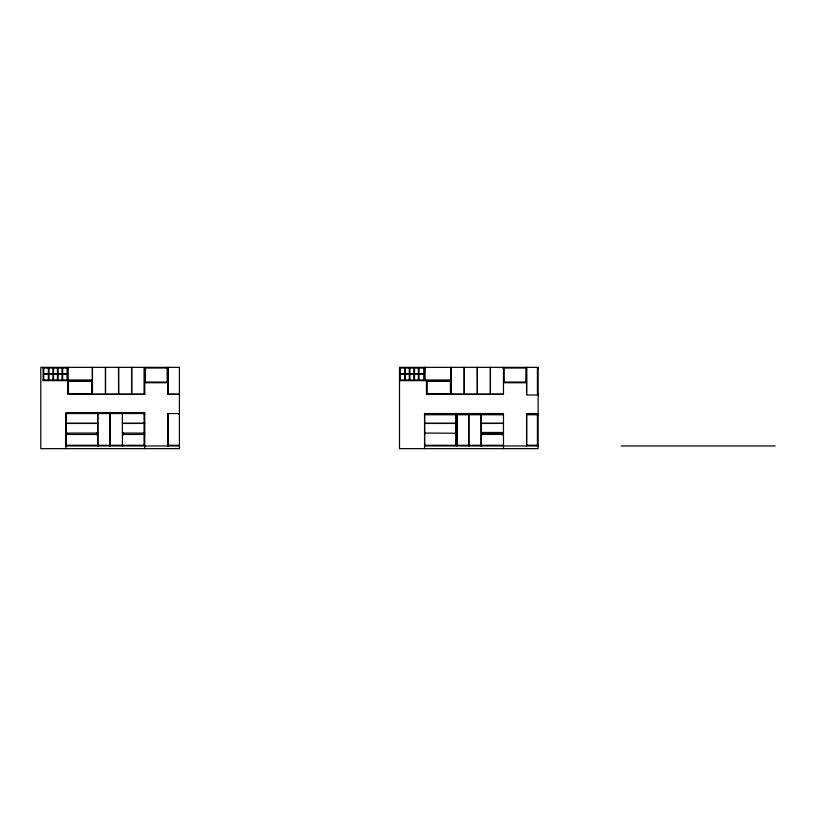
<?xml version="1.0" encoding="UTF-8"?>
<svg xmlns="http://www.w3.org/2000/svg" width="816" height="816" viewBox="0 0 816 816"><rect width="100%" height="100%" fill="white"/><g stroke="black" fill="none" stroke-linecap="round" stroke-linejoin="round"><path stroke-width="1.22" d="M43.105 368.036L68.442 368.036M168.555 368.036L144.065 368.036L144.065 393.598L144.758 393.598M399.514 368.036L424.534 368.036M502.778 368.036L526.575 368.036M538.121 368.036L537.428 368.036L537.428 393.598L538.121 393.598M43.799 373.657L67.065 373.657M400.207 373.657L423.841 373.657M43.799 374.35L67.065 374.35M400.207 374.35L423.841 374.35M43.105 379.97L92.392 379.97M399.514 379.97L424.534 379.97L424.534 367.343M451.105 379.97L424.922 379.97L424.922 380.664L451.105 380.664M92.392 380.664L43.105 380.664L43.105 367.343M399.514 380.664L424.157 380.664L424.157 379.97M67.748 381.358L92.392 381.358M426.462 381.358L451.105 381.358M144.758 382.051L167.861 382.051M503.472 382.051L526.575 382.051M144.758 382.745L167.861 382.745M503.472 382.745L526.575 382.745M67.748 393.598L92.392 393.598M167.861 393.598L168.555 393.598M426.462 393.598L451.799 393.598M502.778 393.598L503.472 393.598M92.32 367.414L92.392 394.291L105.407 394.22L105.407 367.414M118.504 394.22L105.56 394.22L105.56 367.414M144.758 367.343L144.758 394.291L131.743 394.22L131.743 367.414M503.39 394.22L490.457 394.22L490.457 367.414M144.758 394.291L67.748 394.291L67.748 367.343M538.05 394.985L526.646 394.985L526.646 367.414M65.831 413.549L144.758 413.549M179.418 413.549L167.861 413.549L167.861 445.964M538.121 413.549L526.575 413.549L526.575 445.964M537.428 414.242L527.269 414.242L527.269 413.549M456.419 414.773L424.657 414.773L424.657 423.29L456.419 423.29M503.39 414.773L481.216 414.773L481.216 423.29L503.39 423.29M538.05 414.773L526.646 414.773L526.646 445.893M122.502 423.29L144.687 423.29M122.502 423.443L144.687 423.443M456.419 423.443L424.657 423.443L424.657 433.072L456.419 433.225M503.39 423.443L481.216 423.443L481.216 432.49L503.39 432.49M97.706 433.072L65.943 433.072L65.943 423.443L97.706 423.443L97.787 445.964M122.502 433.072L144.687 433.072M503.39 433.724L481.216 433.724L481.216 445.893M97.706 434.449L65.943 434.449L65.943 445.893M122.502 434.449L144.687 434.449M481.552 434.418L503.472 434.418M65.831 445.271L144.758 445.271M167.861 445.271L179.418 445.271M424.534 445.271L503.472 445.271M526.575 445.271L538.121 445.271M65.831 445.964L179.418 445.964M424.534 445.964L538.121 445.964M621.18 445.964L775.2 445.964M537.428 413.549L537.428 445.271M526.575 367.343L526.575 394.291M525.881 368.036L525.881 382.051M504.166 368.036L504.166 382.051M503.472 367.343L503.472 394.291L426.462 394.291L426.462 380.664M503.472 448.657L503.472 413.549L424.534 413.549L424.534 448.657M502.778 432.582L502.778 435.122M490.304 367.414L490.304 394.22L477.37 394.22L477.37 367.414M481.828 432.582L481.828 435.122M481.134 445.964L481.063 414.773L468.894 414.773L468.894 445.893M480.451 413.549L480.451 414.242M477.207 367.414L477.289 394.291L464.273 394.22L464.273 367.414M468.741 445.893L468.741 414.773L456.572 414.773L456.572 445.893M464.12 367.414L464.12 394.22L451.187 394.22L451.187 367.414M457.184 413.549L457.184 445.271M456.501 413.549L456.501 445.964M455.807 413.549L455.807 445.271M451.024 367.414L451.105 394.291M450.412 381.358L450.412 393.598M427.156 381.358L427.156 393.598M425.228 413.549L425.228 414.242M425.003 367.414L425.003 380.582M424.922 367.343L424.922 368.036M424.657 433.225L424.657 445.893M423.841 368.036L423.841 379.97M419.067 368.036L419.067 373.657M419.067 374.35L419.067 379.97M418.373 368.036L418.373 373.657M418.373 374.35L418.373 379.97M414.528 368.036L414.528 373.657M414.528 374.35L414.528 379.97M413.834 368.036L413.834 373.657M413.834 374.35L413.834 379.97M409.979 368.036L409.979 373.657M409.979 374.35L409.979 379.97M409.285 368.036L409.285 373.657M409.285 374.35L409.285 379.97M405.44 368.036L405.44 373.657M405.44 374.35L405.44 379.97M404.746 368.036L404.746 373.657M404.746 374.35L404.746 379.97M400.207 368.036L400.207 379.97M178.724 413.549L178.724 414.242M168.555 413.549L168.555 414.242M167.943 367.414L167.943 394.22L179.418 394.291L167.943 394.22L167.861 367.343M167.943 413.62L167.943 445.893M167.168 368.036L167.168 382.051M145.452 368.036L145.452 382.051M144.758 448.657L144.758 412.702L65.831 412.702L65.831 448.657M144.065 413.549L144.065 445.271M131.59 367.414L131.59 394.22L118.657 394.22L118.657 367.414M123.124 432.582L123.124 435.122M122.349 413.661L122.431 445.964M118.504 367.414L118.575 394.291M110.18 413.661L110.18 445.893M110.027 413.661L110.027 445.893M97.859 413.661L97.859 445.893M97.706 413.661L97.706 423.29L65.943 423.29L65.943 413.661M97.094 432.582L97.094 435.122M92.473 367.414L92.473 394.22M91.708 381.358L91.708 393.598M68.442 381.358L68.442 393.598M67.83 367.414L67.83 380.582M67.065 368.036L67.065 379.97M66.524 432.582L66.524 435.122M62.669 368.036L62.669 373.657M62.669 374.35L62.669 379.97M61.975 368.036L61.975 373.657M61.975 374.35L61.975 379.97M58.13 368.036L58.13 373.657M58.13 374.35L58.13 379.97M57.436 368.036L57.436 373.657M57.436 374.35L57.436 379.97M53.581 368.036L53.581 373.657M53.581 374.35L53.581 379.97M52.887 368.036L52.887 373.657M52.887 374.35L52.887 379.97M49.042 368.036L49.042 373.657M49.042 374.35L49.042 379.97M48.348 368.036L48.348 373.657M48.348 374.35L48.348 379.97M43.799 368.036L43.799 379.97M179.418 367.343L40.8 367.343L40.8 448.657L179.418 448.657L179.418 367.343M538.121 367.343L399.514 367.343L399.514 448.657L538.121 448.657L538.121 367.343"/></g></svg>
